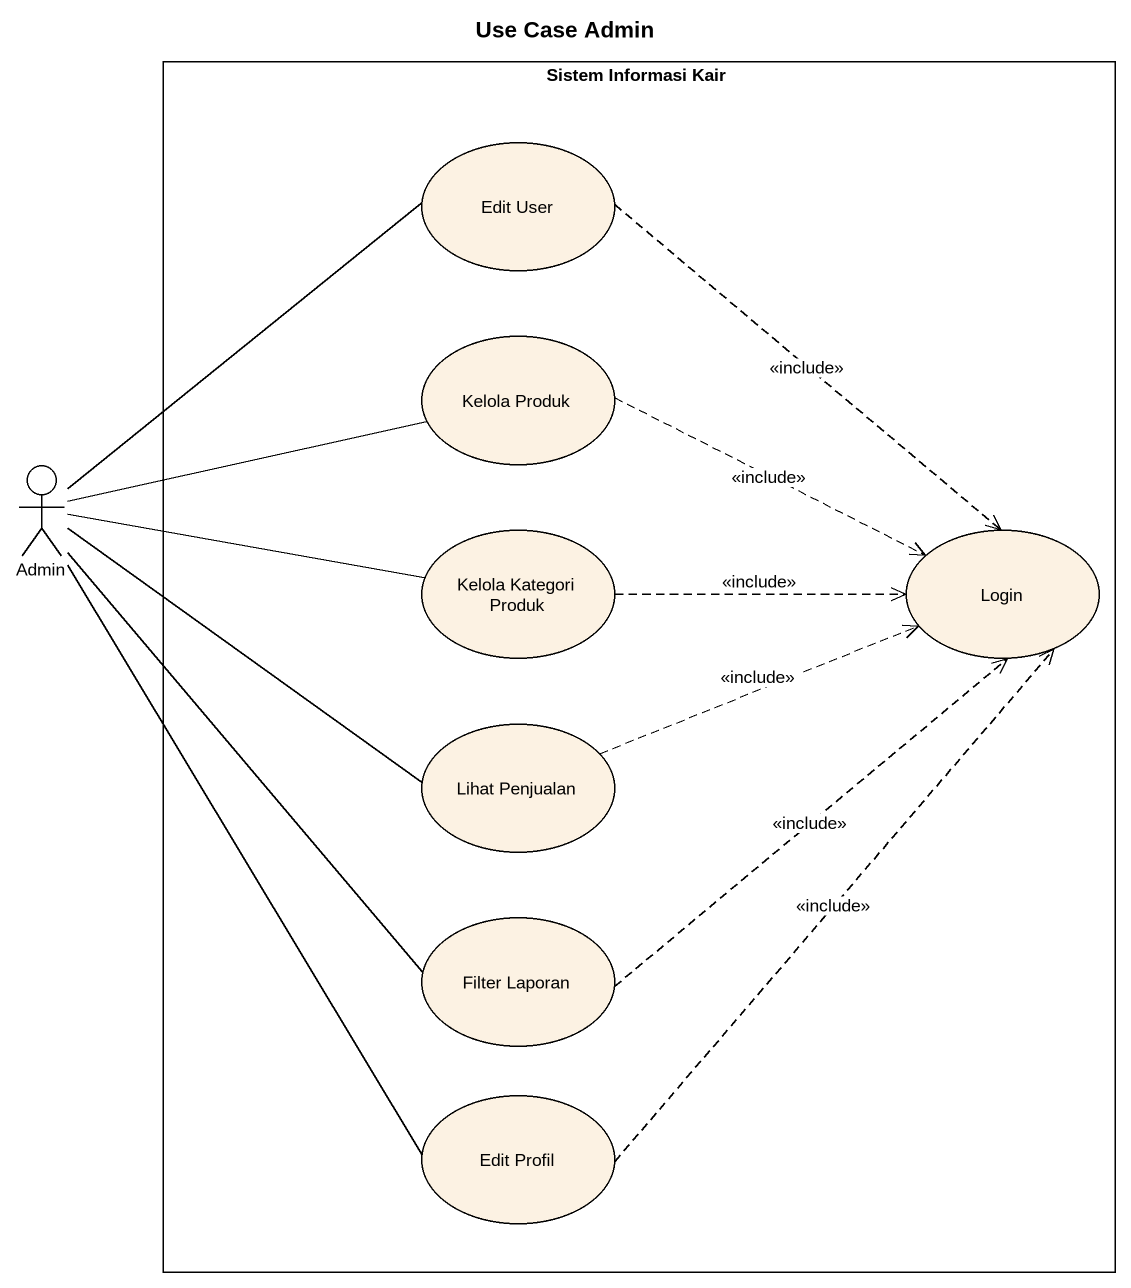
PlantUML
@startuml
title Use Case Admin
rectangle "Sistem Informasi Kair" as Sistem_Informasi_Kair {
  usecase "Edit User" as Edit_User
  usecase "Kelola Produk" as Kelola_Produk
  usecase "Kelola Kategori Produk" as Kelola_Kategori_Produk
  usecase Login
  usecase "Lihat Penjualan" as Lihat_Penjualan
  usecase "Filter Laporan" as Filter_Laporan
  usecase "Edit Profil" as Edit_Profil
}
actor Admin
Edit_User ..> Login : <<include>>
Kelola_Produk .right.> Login : <<include>>
Admin -up- Edit_User
Admin -right- Kelola_Produk
Admin -right- Kelola_Kategori_Produk
Admin -right- Lihat_Penjualan
Admin -- Filter_Laporan
Admin -- Edit_Profil
Kelola_Kategori_Produk .right.> Login : <<include>>
Lihat_Penjualan .right.> Login : <<include>>
Filter_Laporan .up.> Login : <<include>>
Edit_Profil .up.> Login : <<include>>
@enduml
